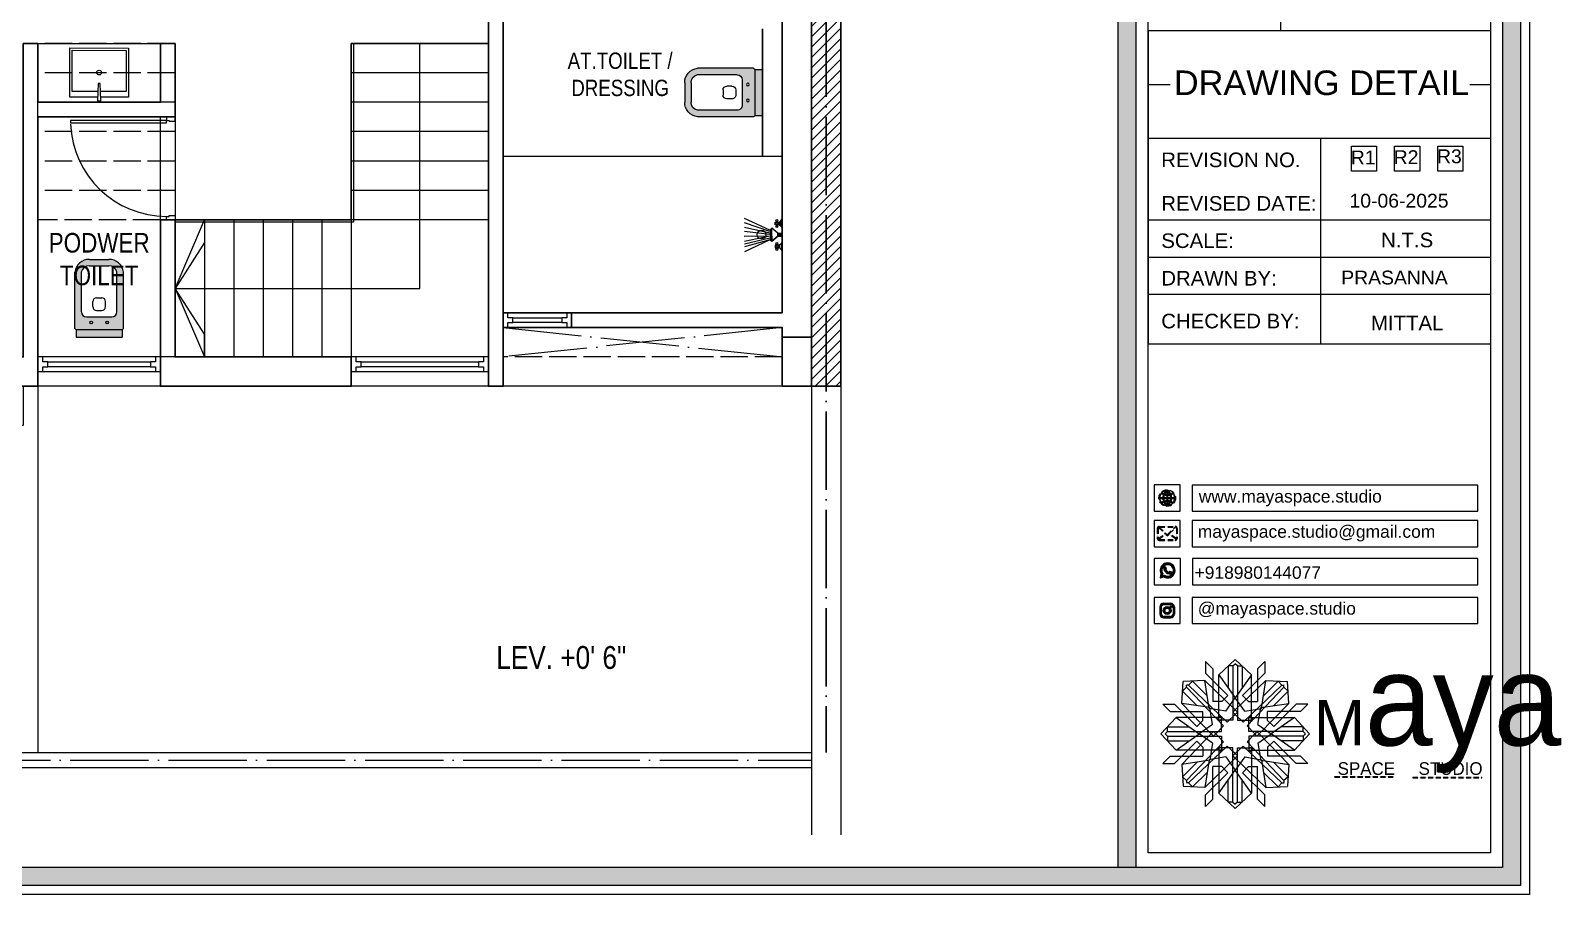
# Model space of a CAD drawing. Header units: millimetres. Extents: x 56222 to 154462, y -172610 to -121287.
# Drawn here: x 152194.4 to 152663.4, y -170543.8 to -170279.1 of the extents above; entities that cross this region are included whole.
import ezdxf
from ezdxf.enums import TextEntityAlignment as Align

# ---------------------------------------------------------------- set-up
doc = ezdxf.new("R2010")
doc.units = ezdxf.units.MM
doc.header["$MEASUREMENT"] = 0
for name, pattern in [('ACAD_ISO02W100', [15, 12, -3]), ('ACAD_ISO04W100', [30, 24, -3, 0, -3]), ('DASHEDX2', [1.5, 1, -0.5])]:
    doc.linetypes.add(name, pattern=pattern)
for name, color, linetype in [('AR DOOR', 40, 'Continuous'), ('AR ELE-5', 134, 'Continuous'), ('GROUND FLOOR  ( Text )', 251, 'Continuous')]:
    doc.layers.add(name, color=color, linetype=linetype)
for name, color, linetype, lineweight in [('COLUMN', 1, 'Continuous', 30), ('Dimension', 10, 'DASHEDX2', 20), ('FURNITURE', 34, 'Continuous', 9), ('GROUND FLOOR', 7, 'Continuous', 9), ('GROUND FLOOR  ( HATCH )', 251, 'Continuous', 9), ('GROUND FLOOR  ( PLINE )', 251, 'Continuous', 30), ('GROUND FLOOR ( DW_RAIL )', 7, 'Continuous', 9), ('GROUND FLOOR ( STAIR )', 251, 'Continuous', 9), ('NAME PLATE', 7, 'Continuous', 25), ('UTILITY', 48, 'Continuous', 9), ('X_PLOT', 1, 'Continuous', 9)]:
    doc.layers.add(name, color=color, linetype=linetype, lineweight=lineweight)
doc.layers.add('XX~SLAB ( PLINE )', color=251, linetype='Continuous', plot=False)
doc.styles.add('Arial', font='arial.ttf')
doc.styles.add("Cn_BT_0'-0", font='swissc.ttf')
doc.styles.get("Standard").update_dxf_attribs({"font": 'arial.ttf', "height": 6})

# ---------------------------------------------------------------- blocks, each defined once
blk = doc.blocks.new('FSFSF')
at = {"color": 42, "lineweight": 5, "true_color": 0xe0ac11}
for p, q in [((28600.03, 143.51), (28600.03, 140.16)), ((28602.15, 141.41), (28600.03, 143.51)), ((28602.15, 141.41), (28602.15, 131.95)), ((28603.86, 139.69), (28608.58, 144.08)), ((28607.9, 142.22), (28606.58, 142.22)), ((28606.58, 142.22), (28606.58, 135.84)), ((28607.9, 142.22), (28608.58, 142.85)), ((28607.9, 142.22), (28607.9, 126.58)), ((28613.31, 139.69), (28608.58, 144.08)), ((28609.27, 142.22), (28608.59, 142.85)), ((28609.27, 142.22), (28609.27, 126.58)), ((28609.27, 142.22), (28610.59, 142.22)), ((28610.59, 142.22), (28610.59, 135.84)), ((28615.02, 141.41), (28617.14, 143.51)), ((28615.02, 141.41), (28615.02, 131.95)), ((28617.14, 143.51), (28617.14, 140.16)), ((28593.19, 131.45), (28593.54, 137.71)), ((28599.8, 138.06), (28593.54, 137.71)), ((28596.24, 137.86), (28595.12, 136.69)), ((28596.24, 137.86), (28600.47, 133.65)), ((28601.03, 130), (28599.8, 138.06)), ((28599.8, 138.05), (28608.58, 129.56)), ((28606.47, 133.76), (28600.03, 140.16)), ((28603.86, 126.58), (28603.86, 139.69)), ((28603.86, 139.69), (28608.58, 133.02)), ((28613.31, 139.69), (28608.59, 133.02)), ((28617.37, 138.05), (28608.59, 129.56)), ((28610.7, 133.76), (28617.14, 140.16)), ((28613.31, 126.58), (28613.31, 139.69)), ((28616.14, 130), (28617.37, 138.06)), ((28620.93, 137.86), (28616.7, 133.65)), ((28617.37, 138.06), (28623.63, 137.71)), ((28620.93, 137.86), (28622.05, 136.69)), ((28624, 131.45), (28623.65, 137.71)), ((28593.39, 135), (28594.56, 136.12)), ((28593.39, 135), (28597.6, 130.78)), ((28595.12, 136.69), (28594.53, 136.69)), ((28594.56, 136.12), (28594.56, 136.71)), ((28605.17, 124.98), (28594.56, 136.12)), ((28606.27, 126.08), (28595.12, 136.69)), ((28606.47, 133.76), (28604.75, 131.95)), ((28605.86, 129.18), (28608.58, 133.02)), ((28611.31, 129.18), (28608.59, 133.02)), ((28610.7, 133.76), (28612.42, 131.95)), ((28610.9, 126.08), (28622.05, 136.69)), ((28612.02, 124.98), (28622.62, 136.12)), ((28623.8, 135), (28619.59, 130.78)), ((28622.05, 136.69), (28622.64, 136.69)), ((28622.62, 136.12), (28622.62, 136.71)), ((28623.8, 135), (28622.62, 136.12)), ((28587.73, 131.22), (28591.08, 131.22)), ((28589.84, 129.1), (28587.73, 131.22)), ((28589.84, 129.1), (28599.29, 129.1)), ((28597.49, 124.78), (28591.08, 131.22)), ((28593.19, 131.45), (28601.69, 122.67)), ((28601.25, 130.22), (28593.19, 131.45)), ((28599.29, 126.5), (28599.29, 129.1)), ((28605.86, 129.18), (28601.03, 130)), ((28602.07, 125.39), (28601.25, 130.22)), ((28604.75, 131.95), (28602.15, 131.95)), ((28606.27, 126.08), (28608.58, 128.27)), ((28607.9, 128.92), (28608.58, 129.56)), ((28607.9, 128.92), (28608.58, 128.27)), ((28609.27, 128.92), (28608.59, 129.56)), ((28609.27, 128.92), (28608.59, 128.27)), ((28610.9, 126.08), (28608.59, 128.27)), ((28611.31, 129.18), (28616.14, 130)), ((28612.42, 131.95), (28615.02, 131.95)), ((28615.12, 125.39), (28615.94, 130.22)), ((28623.99, 131.45), (28615.5, 122.67)), ((28615.94, 130.22), (28624, 131.45)), ((28627.34, 129.1), (28617.89, 129.1)), ((28617.89, 126.5), (28617.89, 129.1)), ((28619.7, 124.78), (28626.1, 131.22)), ((28629.45, 131.22), (28626.1, 131.22)), ((28627.34, 129.1), (28629.45, 131.22)), ((28591.56, 127.39), (28587.17, 122.66)), ((28589.03, 123.35), (28589.03, 124.67)), ((28589.03, 124.67), (28595.4, 124.67)), ((28604.66, 127.39), (28591.56, 127.39)), ((28591.56, 127.39), (28598.23, 122.67)), ((28597.49, 124.78), (28599.29, 126.5)), ((28602.07, 125.39), (28598.23, 122.67)), ((28605.17, 124.98), (28602.97, 122.67)), ((28603.68, 126.54), (28603.68, 127.39)), ((28604.66, 126.54), (28603.68, 126.54)), ((28604.71, 127.57), (28603.86, 127.57)), ((28607.9, 126.58), (28603.86, 126.58)), ((28604.66, 123.35), (28604.66, 127.39)), ((28604.7, 126.58), (28604.71, 127.57)), ((28609.27, 126.58), (28613.31, 126.58)), ((28612.02, 124.98), (28614.21, 122.67)), ((28612.46, 126.58), (28612.46, 127.57)), ((28612.46, 127.57), (28613.31, 127.57)), ((28612.52, 123.35), (28612.52, 127.39)), ((28612.52, 127.39), (28625.63, 127.39)), ((28612.52, 126.54), (28613.51, 126.54)), ((28613.51, 126.54), (28613.51, 127.39)), ((28615.12, 125.39), (28618.96, 122.67)), ((28619.7, 124.78), (28617.89, 126.5)), ((28625.63, 127.39), (28618.96, 122.67)), ((28628.16, 124.67), (28621.78, 124.67)), ((28625.63, 127.39), (28630.02, 122.66)), ((28628.16, 123.35), (28628.16, 124.67)), ((28591.56, 117.94), (28587.17, 122.66)), ((28589.03, 123.35), (28588.4, 122.67)), ((28589.03, 121.98), (28588.4, 122.65)), ((28589.03, 123.35), (28604.66, 123.35)), ((28589.03, 121.98), (28604.66, 121.98)), ((28589.03, 121.98), (28589.03, 120.66)), ((28589.03, 120.66), (28595.4, 120.66)), ((28597.49, 120.54), (28591.08, 114.11)), ((28591.56, 117.94), (28598.23, 122.65)), ((28593.19, 113.88), (28601.69, 122.65)), ((28605.17, 120.35), (28594.56, 109.2)), ((28606.27, 119.15), (28595.12, 108.54)), ((28597.49, 120.54), (28599.29, 118.83)), ((28602.07, 119.94), (28598.23, 122.65)), ((28602.07, 119.94), (28601.25, 115.1)), ((28602.33, 123.35), (28601.69, 122.67)), ((28602.33, 121.98), (28601.69, 122.65)), ((28602.33, 123.35), (28602.97, 122.67)), ((28602.33, 121.98), (28602.97, 122.65)), ((28605.17, 120.35), (28602.97, 122.65)), ((28604.66, 121.98), (28604.66, 117.94)), ((28606.27, 119.15), (28608.58, 116.96)), ((28610.9, 119.15), (28608.59, 116.96)), ((28610.9, 119.15), (28622.05, 108.54)), ((28612.02, 120.35), (28614.21, 122.65)), ((28612.02, 120.35), (28622.62, 109.2)), ((28628.16, 123.35), (28612.52, 123.35)), ((28612.52, 121.98), (28612.52, 117.94)), ((28628.16, 121.98), (28612.52, 121.98)), ((28614.85, 123.35), (28614.21, 122.67)), ((28614.85, 121.98), (28614.21, 122.65)), ((28614.85, 123.35), (28615.5, 122.67)), ((28614.85, 121.98), (28615.5, 122.65)), ((28615.12, 119.94), (28618.96, 122.65)), ((28615.12, 119.94), (28615.94, 115.1)), ((28623.99, 113.88), (28615.5, 122.65)), ((28619.7, 120.54), (28617.89, 118.83)), ((28625.63, 117.94), (28618.96, 122.65)), ((28619.7, 120.54), (28626.1, 114.11)), ((28628.16, 120.66), (28621.78, 120.66)), ((28625.63, 117.94), (28630.02, 122.66)), ((28628.16, 123.35), (28628.78, 122.67)), ((28628.16, 121.98), (28628.78, 122.65)), ((28628.16, 121.98), (28628.16, 120.66)), ((28589.84, 116.23), (28587.73, 114.11)), ((28589.84, 116.23), (28599.29, 116.23)), ((28604.66, 117.94), (28591.56, 117.94)), ((28601.25, 115.1), (28593.19, 113.87)), ((28599.29, 118.83), (28599.29, 116.23)), ((28599.8, 107.17), (28608.58, 115.67)), ((28601.03, 115.23), (28599.8, 107.17)), ((28605.86, 116.05), (28601.03, 115.23)), ((28604.66, 118.78), (28603.68, 118.78)), ((28603.68, 118.78), (28603.68, 117.94)), ((28607.9, 118.65), (28603.86, 118.65)), ((28603.86, 118.65), (28603.86, 105.54)), ((28604.71, 117.66), (28603.86, 117.66)), ((28604.7, 118.65), (28604.71, 117.66)), ((28605.86, 116.05), (28608.58, 112.21)), ((28607.9, 103.01), (28607.9, 118.65)), ((28607.9, 116.31), (28608.58, 116.96)), ((28607.9, 116.31), (28608.58, 115.67)), ((28609.27, 116.31), (28608.59, 116.96)), ((28609.27, 116.31), (28608.59, 115.67)), ((28611.31, 116.05), (28608.59, 112.21)), ((28617.37, 107.17), (28608.59, 115.67)), ((28609.27, 118.65), (28613.31, 118.65)), ((28609.27, 103.01), (28609.27, 118.65)), ((28611.31, 116.05), (28616.14, 115.23)), ((28612.46, 118.65), (28612.46, 117.66)), ((28612.46, 117.66), (28613.31, 117.66)), ((28612.52, 118.78), (28613.51, 118.78)), ((28612.52, 117.94), (28625.63, 117.94)), ((28613.31, 118.65), (28613.31, 105.54)), ((28613.51, 118.78), (28613.51, 117.94)), ((28615.94, 115.1), (28624, 113.87)), ((28616.14, 115.23), (28617.37, 107.17)), ((28617.89, 118.83), (28617.89, 116.23)), ((28627.34, 116.23), (28617.89, 116.23)), ((28627.34, 116.23), (28629.45, 114.11)), ((28587.73, 114.11), (28591.08, 114.11)), ((28593.19, 113.87), (28593.54, 107.62)), ((28593.39, 110.32), (28597.6, 114.55)), ((28593.39, 110.32), (28594.56, 109.2)), ((28596.24, 107.37), (28600.47, 111.58)), ((28606.47, 111.47), (28600.03, 105.07)), ((28602.15, 103.82), (28602.15, 113.27)), ((28604.75, 113.27), (28602.15, 113.27)), ((28603.86, 105.54), (28608.58, 112.21)), ((28606.47, 111.47), (28604.75, 113.27)), ((28613.31, 105.54), (28608.59, 112.21)), ((28610.7, 111.47), (28612.42, 113.27)), ((28610.7, 111.47), (28617.14, 105.07)), ((28612.42, 113.27), (28615.02, 113.27)), ((28615.02, 103.82), (28615.02, 113.27)), ((28620.93, 107.37), (28616.7, 111.58)), ((28623.8, 110.32), (28619.59, 114.55)), ((28623.8, 110.32), (28622.62, 109.2)), ((28624, 113.87), (28623.65, 107.62)), ((28629.45, 114.11), (28626.1, 114.11)), ((28599.8, 107.17), (28593.54, 107.52)), ((28595.12, 108.54), (28594.53, 108.54)), ((28594.56, 109.2), (28594.56, 108.61)), ((28596.24, 107.37), (28595.12, 108.54)), ((28606.58, 103.01), (28606.58, 109.38)), ((28610.59, 103.01), (28610.59, 109.38)), ((28617.37, 107.17), (28623.63, 107.52)), ((28620.93, 107.37), (28622.05, 108.54)), ((28622.05, 108.54), (28622.64, 108.54)), ((28622.62, 109.2), (28622.62, 108.61)), ((28600.03, 101.71), (28600.03, 105.07)), ((28602.15, 103.82), (28600.03, 101.71)), ((28603.86, 105.54), (28608.58, 101.15)), ((28607.9, 103.01), (28606.58, 103.01)), ((28607.9, 103.01), (28608.58, 102.38)), ((28613.31, 105.54), (28608.58, 101.15)), ((28609.27, 103.01), (28608.59, 102.38)), ((28609.27, 103.01), (28610.59, 103.01)), ((28615.02, 103.82), (28617.14, 101.71)), ((28617.14, 101.71), (28617.14, 105.07))]:
    blk.add_line(p, q, dxfattribs=at)
blk = doc.blocks.new('hgwg')
at = {"layer": 'Dimension', "true_color": 0xd39e00}
h = blk.add_hatch(color=42, dxfattribs=at)
h.dxf.hatch_style = 1
h.paths.add_polyline_path([(27505.71, 45.05), (27494.27, 45.05), (27494.27, 44.9), (27505.71, 44.9)])
h = blk.add_hatch(color=42, dxfattribs=at)
h.dxf.hatch_style = 1
h.paths.add_polyline_path([(27523.3, 44.9), (27509.68, 44.9), (27509.68, 44.75), (27523.3, 44.75)])
at = {"layer": 'Dimension', "color": 42, "true_color": 0xd39e00}
for p, q in [((27494.27, 45.05), (27505.71, 45.05)), ((27494.27, 44.9), (27494.27, 45.05)), ((27494.27, 44.9), (27505.71, 44.9)), ((27505.71, 45.05), (27505.71, 44.9)), ((27509.68, 44.9), (27523.3, 44.9)), ((27509.68, 44.9), (27509.68, 44.75)), ((27509.68, 44.75), (27523.3, 44.75)), ((27523.3, 44.75), (27523.3, 44.9))]:
    blk.add_line(p, q, dxfattribs=at)
at = {"layer": 'Dimension', "color": 42, "true_color": 0xd39e00, "attachment_point": 1}
for s, width, insert, char_height in [('{\\fCinzel|b0|i0|c0|p2;\\H1.5x;M\\fAmsterdam One|b0|i0|c0|p2;\\H2x;aya}', 85.3277, (27490.17, 69.17), 6), ('{\\fCinzel|b0|i0|c0|p0;SPACE     STUDIO}', 66.129, (27494.83, 47.86), 2.5)]:
    blk.add_mtext_dynamic_manual_height_columns(s, width=width, gutter_width=30, heights=[0], dxfattribs=dict(at, insert=insert, char_height=char_height))
blk = doc.blocks.new('QEGW4TG')
at = {"layer": 'Dimension', "true_color": 0x000000}
h = blk.add_hatch(color=18, dxfattribs=at)
h.dxf.hatch_style = 1
h.paths.add_polyline_path([(2.69, 1.93, 0.170513), (2.95, 1.97, 0.190337), (3.11, 2.18, 0.316231), (3.07, 2.28), (2.79, 2.37, 0.273721), (2.69, 2.34, 0.040749), (2.63, 2.27, -0.441282), (2.53, 2.25, -0.11828), (2.06, 2.64, -0.441282), (2.07, 2.74, 0.040749), (2.13, 2.81, 0.290083), (2.14, 2.92), (2.01, 3.18, 0.316231), (1.91, 3.2, 0.190337), (1.73, 3, 0.170513), (1.72, 2.74, 0.252784)], flags=0)
h.paths.add_polyline_path([(1.19, 1.98), (1.03, 1.3, 0.550912), (1.11, 1.23), (1.75, 1.39, 6.344125)])
h.paths.add_polyline_path([(1.81, 1.7), (1.4, 1.6), (1.5, 2.03, -9.071339)], flags=16)
h.paths.add_polyline_path([(3.11, 2.16, -0.17811), (2.95, 1.97, -0.170513), (2.69, 1.93, -0.252784), (1.72, 2.74, -0.170513), (1.73, 3, -0.17811), (1.89, 3.19, -0.370089), (2.01, 3.18), (2.14, 2.92, -0.307185), (2.13, 2.8, -0.041087), (2.06, 2.73, 0.321676), (2.05, 2.65, 0.126524), (2.55, 2.24, 0.312216), (2.62, 2.26, -0.041087), (2.68, 2.34, -0.290673), (2.79, 2.37), (3.07, 2.28, -0.370089)], flags=0)
h = blk.add_hatch(color=18, dxfattribs=at)
h.dxf.hatch_style = 1
h.paths.add_polyline_path([(2.79, 2.37, 0.273721), (2.69, 2.34, 0.040749), (2.63, 2.27, -0.441282), (2.53, 2.25, -0.11828), (2.06, 2.64, -0.441282), (2.07, 2.74, 0.040749), (2.13, 2.81, 0.290083), (2.14, 2.92), (2.01, 3.18, 0.316231), (1.91, 3.2, 0.190337), (1.73, 3, 0.170513), (1.72, 2.74, 0.252784), (2.69, 1.93, 0.170513), (2.95, 1.97, 0.190337), (3.11, 2.18, 0.316231), (3.07, 2.28)])
for p, q in [((2.01, 3.18), (2.14, 2.92)), ((1.19, 1.98), (1.03, 1.3)), ((1.1, 1.23), (1.75, 1.39)), ((1.5, 2.03), (1.4, 1.6)), ((1.4, 1.6), (1.81, 1.7)), ((3.07, 2.28), (2.8, 2.36))]:
    blk.add_line(p, q)
blk.add_lwpolyline([(0, 0), (4.68, 0), (4.68, 4.68), (0, 4.68)], close=True)
for centre, radius, start, end in [((2.39, 2.56), 1.34, 241.4727, 205.6422), ((2.39, 2.56), 1.04, 235.9962, 210.8333), ((2.09, 2.87), 0.39, 159.7007, 198.4072), ((2.07, 2.87), 0.364, 118.9685, 159.3648), ((1.94, 3.12), 0.0896, 41.8985, 123.1344), ((1.67, 3.16), 0.586, 312.4617, 321.8728), ((2.05, 2.87), 0.104, 320.3924, 28.6971), ((1.09, 1.29), 0.0598, 164.8483, 282.1458), ((2.96, 3.23), 1.33, 201.4218, 258.1669), ((2.11, 2.68), 0.066, 135.9932, 224.8892), ((3.12, 3.42), 1.31, 216.5455, 243.5279), ((2.57, 2.3), 0.066, 234.2482, 323.1441), ((3.11, 1.94), 0.586, 137.2645, 146.6756), ((2.76, 2.27), 0.104, 70.4402, 138.745), ((2.75, 2.31), 0.39, 260.7301, 299.4366), ((2.76, 2.29), 0.364, 299.7725, 340.1688), ((3.03, 2.2), 0.0896, 336.0029, 57.2388)]:
    blk.add_arc(centre, radius, start, end)
blk = doc.blocks.new('ASGERG')
at = {"layer": 'Dimension', "true_color": 0x000000}
h = blk.add_hatch(color=18, dxfattribs=at)
h.dxf.hatch_style = 1
h.paths.add_polyline_path([(0.99, 1.7, 0.353872), (1.69, 1.03), (2.96, 1.03, 0.353872), (3.66, 1.7), (3.66, 2.99, 0.353872), (2.96, 3.67), (1.69, 3.67, 0.353872), (0.99, 2.99)])
h.paths.add_polyline_path([(1.27, 2.97, -0.353872), (1.72, 3.4), (2.94, 3.4, -0.353872), (3.38, 2.97), (3.38, 1.72, -0.353872), (2.94, 1.3), (1.72, 1.3, -0.353872), (1.27, 1.72)], flags=16)
h.paths.add_polyline_path([(3.02, 2.35, -1), (1.64, 2.35, -1)], flags=0)
h.paths.add_polyline_path([(2.74, 2.35, -1), (1.92, 2.35, -1)], flags=0)
h.paths.add_polyline_path([(2.86, 3.02, -1), (3.19, 3.02, -1)], flags=0)
h.paths.add_polyline_path([(1.64, 2.35, 1), (3.02, 2.35, 1)], flags=0)
h = blk.add_hatch(color=18, dxfattribs=at)
h.dxf.hatch_style = 1
h.paths.add_polyline_path([(1.64, 2.35, 1), (3.02, 2.35, 1)])
h.paths.add_polyline_path([(2.74, 2.35, -1), (1.92, 2.35, -1)], flags=16)
h = blk.add_hatch(color=18, dxfattribs=at)
h.dxf.hatch_style = 1
h.paths.add_polyline_path([(3.19, 3.02, 1), (2.86, 3.02, 1)])
for p, q in [((0.99, 2.99), (0.99, 1.7)), ((1.27, 2.97), (1.27, 1.72)), ((1.69, 3.67), (2.96, 3.67)), ((2.94, 3.4), (1.72, 3.4)), ((3.38, 2.97), (3.38, 1.72)), ((3.66, 2.99), (3.66, 1.7)), ((1.69, 1.03), (2.96, 1.03)), ((2.94, 1.3), (1.72, 1.3))]:
    blk.add_line(p, q)
blk.add_lwpolyline([(0, 0), (4.68, 0), (4.68, 4.68), (0, 4.68)], close=True)
for centre, radius in [((2.33, 2.35), 0.694), ((2.33, 2.35), 0.414), ((3.02, 3.02), 0.168)]:
    blk.add_circle(centre, radius)
for centre, radius, start, end in [((1.76, 2.89), 0.778, 94.8631, 172.8127), ((1.76, 2.91), 0.491, 94.8631, 172.8127), ((2.9, 2.91), 0.491, 7.1873, 85.1369), ((2.89, 2.89), 0.778, 7.1873, 85.1369), ((1.76, 1.8), 0.778, 187.1873, 265.1369), ((1.76, 1.78), 0.491, 187.1873, 265.1369), ((2.9, 1.78), 0.491, 274.8631, 352.8127), ((2.89, 1.8), 0.778, 274.8631, 352.8127)]:
    blk.add_arc(centre, radius, start, end)
blk = doc.blocks.new('ETYETE')
at = {"layer": 'Dimension', "true_color": 0x000000}
h = blk.add_hatch(color=18, dxfattribs=at)
h.dxf.hatch_style = 1
h.paths.add_polyline_path([(3.76, 1.14, 0.414214), (4.12, 1.5), (4.12, 3.29, 0.414214), (3.76, 3.65), (0.92, 3.65, 0.414214), (0.56, 3.29), (0.56, 1.5, 0.414214), (0.92, 1.14)])
h.paths.add_polyline_path([(2.61, 2.22), (3.92, 1.34, -0.198912), (3.76, 1.28), (0.92, 1.28, -0.198912), (0.76, 1.34), (2.08, 2.22), (2.34, 1.98)], flags=16)
h.paths.add_polyline_path([(2.34, 2.16), (0.89, 3.51, -0.028783), (0.92, 3.52), (3.76, 3.52, -0.028783), (3.79, 3.51)], flags=16)
h.paths.add_polyline_path([(2.71, 2.32), (3.92, 3.45, -0.202482), (3.99, 3.29), (3.99, 1.5, -0.043076), (3.98, 1.46)], flags=16)
h.paths.add_polyline_path([(1.98, 2.32), (0.7, 1.46, -0.043076), (0.7, 1.5), (0.7, 3.29, -0.202482), (0.76, 3.45)], flags=16)
blk.add_lwpolyline([(0, 0), (4.68, 0), (4.68, 4.68), (0, 4.68)], close=True)
at = {"layer": 'Dimension', "color": 18, "true_color": 0x000000}
for p, q in [((0.56, 3.29), (0.56, 1.5)), ((0.7, 3.29), (0.7, 1.5)), ((0.76, 3.45), (1.98, 2.32)), ((0.89, 3.51), (2.34, 2.16)), ((0.92, 3.65), (3.76, 3.65)), ((0.92, 3.52), (3.76, 3.52)), ((2.34, 2.16), (3.79, 3.51)), ((2.71, 2.32), (3.92, 3.45)), ((3.99, 3.29), (3.99, 1.5)), ((4.12, 3.29), (4.12, 1.5)), ((0.7, 1.46), (1.98, 2.32)), ((0.76, 1.34), (2.08, 2.22)), ((0.92, 1.28), (3.76, 1.28)), ((0.92, 1.14), (3.76, 1.14)), ((2.08, 2.22), (2.34, 1.98)), ((2.34, 1.98), (2.61, 2.22)), ((3.92, 1.34), (2.61, 2.22)), ((3.98, 1.46), (2.71, 2.32))]:
    blk.add_line(p, q, dxfattribs=at)
for centre, radius, start, end in [((0.92, 3.29), 0.358, 90, 180), ((0.92, 3.29), 0.224, 134.2136, 180), ((0.92, 3.29), 0.224, 90, 96.5948), ((3.76, 3.29), 0.358, 0, 90), ((3.76, 3.29), 0.224, 83.4052, 90), ((3.76, 3.29), 0.224, 0, 45.7864), ((0.92, 1.5), 0.358, 180, 270), ((0.92, 1.5), 0.224, 180, 189.8662), ((0.92, 1.5), 0.224, 225, 270), ((3.76, 1.5), 0.358, 270, 0), ((3.76, 1.5), 0.224, 270, 315), ((3.76, 1.5), 0.224, 350.1338, 0)]:
    blk.add_arc(centre, radius, start, end, dxfattribs=at)
blk = doc.blocks.new('DTGWEGEARG')
at = {"layer": 'Dimension', "true_color": 0x000000}
h = blk.add_hatch(color=18, dxfattribs=at)
h.dxf.hatch_style = 1
h.paths.add_polyline_path([(3.83, 2.34, 1), (0.85, 2.34, 1)])
h.paths.add_polyline_path([(2.51, 1.01, 0.105795), (2.96, 1.58, -0.055205), (3.3, 1.41, -0.169822)], flags=16)
h.paths.add_polyline_path([(2.41, 1.12), (2.41, 1.69, -0.058279), (2.81, 1.63, -0.103353)], flags=16)
h.paths.add_polyline_path([(2.26, 1.13, -0.101741), (1.87, 1.63, -0.057171), (2.26, 1.69)], flags=16)
h.paths.add_polyline_path([(2.17, 1.01, -0.169822), (1.38, 1.41, -0.055205), (1.72, 1.58, 0.105795)], flags=16)
h.paths.add_polyline_path([(3.02, 1.72, 0.081336), (3.13, 2.27), (3.68, 2.27, -0.152069), (3.4, 1.52, 0.05687)], flags=16)
h.paths.add_polyline_path([(2.87, 1.77, 0.061945), (2.41, 1.84), (2.41, 2.27), (2.98, 2.27, -0.081344)], flags=16)
h.paths.add_polyline_path([(2.26, 1.84, 0.060923), (1.8, 1.77, -0.081344), (1.7, 2.27), (2.26, 2.27)], flags=16)
h.paths.add_polyline_path([(1.66, 1.72, 0.05687), (1.28, 1.52, -0.152069), (1, 2.27), (1.55, 2.27, 0.081336)], flags=16)
h.paths.add_polyline_path([(2.41, 2.42), (2.41, 2.83, 0.061945), (2.87, 2.91, -0.080009), (2.98, 2.42)], flags=16)
h.paths.add_polyline_path([(3.13, 2.42, 0.080116), (3.02, 2.96, 0.05687), (3.4, 3.16, 0.028258), (3.3, 3.27, -0.055205), (2.96, 3.1, 0.105795), (2.51, 3.67, -0.36029), (3.68, 2.42)], flags=16)
h.paths.add_polyline_path([(2.26, 2.42), (1.7, 2.42, -0.080009), (1.8, 2.91, 0.060923), (2.26, 2.84)], flags=16)
h.paths.add_polyline_path([(1.55, 2.42), (1, 2.42, -0.150466), (1.28, 3.16, 0.05687), (1.66, 2.96, 0.080116)], flags=16)
h.paths.add_polyline_path([(2.41, 2.98), (2.41, 3.56, -0.103353), (2.81, 3.05, -0.058279)], flags=16)
h.paths.add_polyline_path([(2.26, 2.99, -0.057171), (1.87, 3.05, -0.101741), (2.26, 3.55)], flags=16)
h.paths.add_polyline_path([(1.72, 3.1, -0.055205), (1.38, 3.27, -0.169822), (2.17, 3.67, 0.105795)], flags=16)
blk.add_lwpolyline([(0, 0), (4.68, 0), (4.68, 4.68), (0, 4.68)], close=True)
at = {"layer": 'Dimension', "color": 18, "true_color": 0x000000}
for p, q in [((2.26, 3.55), (2.26, 2.99)), ((2.26, 2.84), (2.26, 2.42)), ((2.41, 3.56), (2.41, 2.98)), ((2.41, 2.83), (2.41, 2.42)), ((1, 2.42), (1.55, 2.42)), ((1, 2.27), (1.55, 2.27)), ((1.7, 2.42), (2.26, 2.42)), ((1.7, 2.27), (2.26, 2.27)), ((2.26, 2.27), (2.26, 1.84)), ((2.26, 1.69), (2.26, 1.13)), ((2.41, 2.42), (2.98, 2.42)), ((2.41, 2.27), (2.98, 2.27)), ((2.41, 2.27), (2.41, 1.84)), ((2.41, 1.69), (2.41, 1.12)), ((3.13, 2.42), (3.68, 2.42)), ((3.13, 2.27), (3.68, 2.27))]:
    blk.add_line(p, q, dxfattribs=at)
blk.add_circle((2.34, 2.34), 1.49, dxfattribs=at)
for centre, radius, start, end in [((2.34, 2.34), 1.34, 142.3819, 176.6093), ((2.34, 4.74), 1.9, 236.1399, 249.1595), ((2.34, 2.34), 1.34, 97.3549, 135.9073), ((2.34, 4.74), 1.75, 236.7417, 249.3811), ((3.28, 2.34), 1.73, 159.0567, 177.3789), ((3.28, 2.34), 1.58, 158.8325, 177.1302), ((3.28, 2.34), 1.73, 129.9301, 154.0867), ((2.34, 4.74), 1.9, 253.6799, 267.6253), ((3.28, 2.34), 1.58, 130.1073, 153.3446), ((2.34, 4.74), 1.75, 254.3336, 267.422), ((1.4, 2.34), 1.58, 26.6554, 50.2584), ((2.34, 4.74), 1.75, 272.3248, 285.6664), ((2.34, 4.74), 1.9, 272.1415, 286.3201), ((2.34, 2.34), 1.34, 3.3907, 82.6451), ((1.4, 2.34), 1.73, 25.9133, 50.0699), ((1.4, 2.34), 1.58, 2.8698, 21.1675), ((2.34, 4.74), 1.75, 290.6189, 303.2583), ((2.34, 4.74), 1.9, 290.8405, 303.8601), ((1.4, 2.34), 1.73, 2.6211, 20.9433), ((2.34, 2.34), 1.34, 183.0315, 217.6181), ((2.34, -0.06), 1.9, 110.8405, 123.8601), ((2.34, -0.06), 1.75, 110.6189, 123.2583), ((2.34, 2.34), 1.34, 224.0927, 262.6451), ((3.28, 2.34), 1.73, 182.3435, 200.9433), ((3.28, 2.34), 1.58, 182.5658, 201.1675), ((3.28, 2.34), 1.73, 205.9133, 230.0699), ((2.34, -0.06), 1.9, 92.3747, 106.3201), ((2.34, -0.06), 1.75, 92.578, 105.6664), ((3.28, 2.34), 1.58, 206.6554, 229.8927), ((2.34, -0.06), 1.9, 73.6799, 87.8585), ((2.34, -0.06), 1.75, 74.3336, 87.6752), ((1.4, 2.34), 1.58, 309.7416, 333.3446), ((1.4, 2.34), 1.73, 309.9301, 334.0867), ((2.34, 2.34), 1.34, 277.3549, 315.9073), ((1.4, 2.34), 1.58, 338.8325, 357.4342), ((2.34, -0.06), 1.75, 56.7417, 69.3811), ((1.4, 2.34), 1.73, 339.0567, 357.6565), ((2.34, -0.06), 1.9, 56.1399, 69.1595), ((2.34, 2.34), 1.34, 322.3819, 356.9685)]:
    blk.add_arc(centre, radius, start, end, dxfattribs=at)
blk = doc.blocks.new('LAYOUT FILE')
at = {"layer": 'NAME PLATE', "true_color": 0xd39e00}
h = blk.add_hatch(color=42, dxfattribs=at)
h.paths.add_polyline_path([(3346889.83, -513806.18), (3346889.83, -514260.7), (3347535.56, -514260.7), (3347535.56, -513806.18)])
h.paths.add_polyline_path([(3346894.36, -513810.71), (3347531.03, -513810.71), (3347531.03, -514256.17), (3346894.36, -514256.17)], flags=16)
blk.add_hatch(color=42, dxfattribs=at).paths.add_polyline_path([(3347433.6, -514256.17), (3347438.13, -514256.17), (3347438.13, -513806.18), (3347433.6, -513806.18)])
at = {"layer": 'NAME PLATE', "color": 42, "true_color": 0xd39e00}
for p, q in [((3347474.77, -513994.31), (3347474.77, -514044.12)), ((3347527.96, -514044.12), (3347441.2, -514044.12)), ((3347441.2, -514044.12), (3347441.2, -514123.43)), ((3347527.96, -514044.12), (3347527.96, -514123.43)), ((3347441.2, -514057.72), (3347446.81, -514057.72)), ((3347522.72, -514057.72), (3347527.96, -514057.72)), ((3347441.2, -514071.32), (3347527.96, -514071.32)), ((3347484.98, -514123.43), (3347484.98, -514071.32)), ((3347527.96, -514092.16), (3347441.2, -514092.16)), ((3347527.96, -514101.55), (3347441.2, -514101.55)), ((3347527.96, -514110.94), (3347441.2, -514110.94)), ((3347441.2, -514123.43), (3347527.96, -514123.43))]:
    blk.add_line(p, q, dxfattribs=at)
for points in [[(3346887.56, -513803.91), (3347537.83, -513803.91), (3347537.83, -514262.96), (3346887.56, -514262.96)], [(3346889.83, -513806.18), (3347535.56, -513806.18), (3347535.56, -514260.7), (3346889.83, -514260.7)], [(3347433.6, -514256.17), (3347433.6, -513806.18), (3347438.13, -513806.18), (3347438.13, -514256.17)], [(3346894.36, -513810.71), (3347531.03, -513810.71), (3347531.03, -514256.17), (3346894.36, -514256.17)], [(3347441.2, -514252.44), (3347441.2, -513814.44), (3347527.96, -513814.44), (3347527.96, -514252.44)], [(3347492.73, -514073.33), (3347499.12, -514073.33), (3347499.12, -514079.72), (3347492.73, -514079.72)], [(3347503.67, -514073.33), (3347510.06, -514073.33), (3347510.06, -514079.72), (3347503.67, -514079.72)], [(3347514.62, -514073.33), (3347521.01, -514073.33), (3347521.01, -514079.72), (3347514.62, -514079.72)]]:
    blk.add_lwpolyline(points, close=True, dxfattribs=at)
at = {"layer": 'NAME PLATE', "color": 18, "true_color": 0x000000}
for points in [[(3347452.43, -514165.84), (3347524.78, -514165.84), (3347524.78, -514159.23), (3347452.43, -514159.23)], [(3347452.43, -514174.87), (3347524.78, -514174.87), (3347524.78, -514168.26), (3347452.43, -514168.26)], [(3347452.46, -514184.5), (3347524.78, -514184.5), (3347524.78, -514177.88), (3347452.46, -514177.88)], [(3347452.43, -514194.36), (3347524.78, -514194.36), (3347524.78, -514187.74), (3347452.43, -514187.74)]]:
    blk.add_lwpolyline(points, close=True, dxfattribs=at)
at = {"layer": 'NAME PLATE', "color": 42, "true_color": 0xd39e00}
for name, p, xscale, yscale, zscale in [('DTGWEGEARG', (3347442.76, -514165.84), 1.413658832510879, 1.413658832510879, 1.413658832510879), ('ETYETE', (3347442.76, -514174.87), 1.413658832510879, 1.413658832510879, 1.413658832510879), ('QEGW4TG', (3347442.8, -514184.5), 1.413658832510879, 1.413658832510879, 1.413658832510879), ('ASGERG', (3347442.76, -514194.36), 1.413658832510879, 1.413658832510879, 1.413658832510879), ('FSFSF', (3322302.67, -514330.17), 0.8794785156214666, 0.8794785156214666, 0.8794785156214666), ('hgwg', (3312200.76, -514290.9), 1.283459272116341, 1.283459272116341, 1.283459272116341)]:
    blk.add_blockref(name, p, dxfattribs=dict(at, xscale=xscale, yscale=yscale, zscale=zscale))
at = {"layer": 'NAME PLATE', "style": 'Arial'}
for s, height, p in [('DRAWING DETAIL', 6.2234, (3347485.18, -514060.42)), ('REVISION NO.', 3.6986, (3347462.21, -514078.69)), ('REVISED DATE: ', 3.6986, (3347464.94, -514089.72)), ('SCALE:', 3.699, (3347453.75, -514099.17)), ('DRAWN BY:', 3.699, (3347459.2, -514108.68)), ('CHECKED BY:', 3.6986, (3347462.07, -514119.53)), ('MITTAL', 3.699, (3347506.87, -514120.02))]:
    blk.add_text(s, height=height, dxfattribs=at).set_placement(p, align=Align.CENTER)
at = {"layer": 'NAME PLATE', "insert": (3347506.87, -514095.29, 0), "char_height": 3.699, "width": 7.2187, "attachment_point": 2, "style": 'Arial'}
blk.add_mtext('N.T.S', dxfattribs=at)
at = {"layer": 'NAME PLATE', "color": 18, "true_color": 0x000000, "char_height": 3.1609, "attachment_point": 1}
for s, width, gutter_width, insert in [('www.mayaspace.studio', 49.6053, 41.49, (3347454.06, -514160.52, 0)), ('mayaspace.studio@gmail.com', 30.9472, 25.89, (3347453.81, -514169.44, 0)), ('+918980144077', 120.6798, 25.89, (3347452.99, -514179.84, 0)), ('@mayaspace.studio', 30.9472, 25.89, (3347453.81, -514188.92, 0))]:
    blk.add_mtext_dynamic_manual_height_columns(s, width=width, gutter_width=gutter_width, heights=[0], dxfattribs=dict(at, insert=insert))
blk = doc.blocks.new('A$C3EC62B37')
at = {"layer": 'FURNITURE', "lineweight": 30, "ltscale": 0.25, "true_color": 0xffffff}
h = blk.add_hatch(color=7, dxfattribs=at)
h.dxf.hatch_style = 1
h.paths.add_polyline_path([(-12.22, 0), (-12.22, 2.35), (-26.26, 2.35), (-26.26, 0)])
h.paths.add_polyline_path([(-26.26, 2.35), (-12.22, 2.35, 0.414214), (-11.83, 2.74), (-11.83, 19.96, 0.388639), (-16.24, 23.87), (-22.38, 23.87, 0.379499), (-26.65, 19.96), (-26.65, 2.74, 0.414214)])
h.paths.add_polyline_path([(-15.35, 6.26), (-23.13, 6.26, -0.414214), (-24.7, 7.83), (-24.7, 19.96, -0.349567), (-22.37, 21.91), (-16.24, 21.91, -0.364948), (-13.78, 19.96), (-13.78, 7.83, -0.414214)], flags=16)
h.paths.add_polyline_path([(-18.46, 8.22), (-20.02, 8.22, -0.414214), (-21.2, 9.39), (-21.2, 10.96, -0.414214), (-20.02, 12.13), (-18.46, 12.13, -0.414214), (-17.28, 10.96), (-17.28, 9.39, -0.414214)], flags=0)
h.paths.add_polyline_path([(-22.06, 4.53, -1), (-21.27, 4.53, -1)], flags=16)
at = {"layer": 'FURNITURE', "color": 0, "linetype": 'ByBlock', "lineweight": -2}
for p, q in [((-22.24, 23.87), (-16.24, 23.87)), ((-26.65, 2.74), (-26.65, 19.96)), ((-24.7, 7.83), (-24.7, 19.96)), ((-22.24, 21.91), (-16.24, 21.91)), ((-13.78, 7.83), (-13.78, 19.96)), ((-11.83, 2.74), (-11.83, 19.96)), ((-21.2, 9.39), (-21.2, 10.96)), ((-20.02, 12.13), (-18.46, 12.13)), ((-17.28, 9.39), (-17.28, 10.96)), ((-23.13, 6.26), (-15.35, 6.26)), ((-20.02, 8.22), (-18.46, 8.22)), ((-26.26, 2.35), (-12.22, 2.35)), ((-26.26, 2.35), (-26.26, 0)), ((-26.26, 0), (-12.22, 0)), ((-26.26, 0), (-12.22, 0)), ((-12.22, 2.35), (-12.22, 0))]:
    blk.add_line(p, q, dxfattribs=at)
for centre in [(-21.66, 4.53), (-16.81, 4.53)]:
    blk.add_circle(centre, 0.391, dxfattribs=at)
for centre, radius, start, end in [((-22.31, 19.5), 4.37, 89.0873, 174.0395), ((-16.17, 19.5), 4.37, 5.9605, 90.9127), ((-22.31, 19.48), 2.44, 88.437, 168.6348), ((-16.17, 19.48), 2.44, 11.3652, 91.563), ((-20.02, 10.96), 1.17, 90, 180), ((-20.02, 9.39), 1.17, 180, 270), ((-18.46, 10.96), 1.17, 0, 90), ((-18.46, 9.39), 1.17, 270, 0), ((-23.13, 7.83), 1.57, 180, 270), ((-15.35, 7.83), 1.57, 270, 0), ((-26.26, 2.74), 0.391, 180, 270), ((-12.22, 2.74), 0.391, 270, 0)]:
    blk.add_arc(centre, radius, start, end, dxfattribs=at)
blk = doc.blocks.new('A$C07311617')
at = {"layer": 'UTILITY'}
h = blk.add_hatch(color=7, dxfattribs=at)
h.paths.add_polyline_path([(-3.13, 2.02), (-3.13, 0), (-3.74, 0), (-3.74, 0.46), (-3.74, 1.42)])
h.paths.add_polyline_path([(-3.13, 0), (-3.13, -0.46), (-3.13, -2.02), (-3.74, -1.59), (-3.74, -0.46), (-3.74, 0)])
h = blk.add_hatch(color=7, dxfattribs=at)
h.paths.add_polyline_path([(0, 0.46), (0, 0), (-1.35, 0), (-1.35, 0.46)])
h.paths.add_polyline_path([(0, 0), (0, -0.46), (-1.35, -0.46), (-1.35, 0)])
at = {"layer": 'UTILITY', "color": 7}
for p, q in [((-3.74, 1.42), (-11.52, 4.9)), ((-3.74, 0.94), (-11.52, 3.66)), ((-3.74, 0.46), (-11.52, 2.15)), ((-3.74, 0), (-11.52, 0.93)), ((-3.13, 2.02), (-3.74, 1.42)), ((-3.13, -0.46), (-3.13, 2.02)), ((-1.35, 0.46), (-3.13, 2.02)), ((-3.13, 0.46), (-3.13, 1.42)), ((-1.74, 3.79), (-1.74, 4.05)), ((-1.74, 2.99), (-1.74, 2.72)), ((-1.47, 3.79), (-1.47, 4.05)), ((-1.47, 2.99), (-1.47, 2.72)), ((-1.35, -0.46), (-1.35, 0.46)), ((-1.35, 0.46), (0, 0.46)), ((-0.8, 3.9), (-0.8, 2.88)), ((-0.27, 2.44), (-0.27, 4.33)), ((0, -0.46), (0, 0.46)), ((-3.74, -0.46), (-11.62, -0.61)), ((-3.74, -0.46), (-11.57, -2.09)), ((-3.74, -1.03), (-11.52, -2.96)), ((-3.74, -1.59), (-11.52, -5.3)), ((-3.74, -1.59), (-11.52, -3.73)), ((-3.74, -1.59), (-3.13, -2.02)), ((-3.13, -0.46), (-3.13, -2.02)), ((-1.35, -0.46), (-3.13, -2.02)), ((-1.74, -3.22), (-1.74, -2.95)), ((-1.74, -4.02), (-1.74, -4.29)), ((-1.47, -3.22), (-1.47, -2.95)), ((-1.47, -4.02), (-1.47, -4.29)), ((-1.35, -0.46), (0, -0.46)), ((-0.8, -4.13), (-0.8, -3.11)), ((-0.27, -2.68), (-0.27, -4.56))]:
    blk.add_line(p, q, dxfattribs=at)
for points in [[(-1.35, 0.46), (-3.13, 2.02)], [(-3.13, -2.02), (-1.35, -0.46)]]:
    blk.add_lwpolyline(points, dxfattribs=at)
for points in [[(-1.07, 2.99), (-2.14, 2.99), (-2.14, 3.79), (-1.07, 3.79)], [(-1.07, -3.22), (-2.14, -3.22), (-2.14, -4.02), (-1.07, -4.02)]]:
    blk.add_lwpolyline(points, close=True, dxfattribs=at)
for centre, radius in [((-6.31, 0), 1.33), ((-1.6, 4.32), 0.298), ((-1.6, 3.39), 0.298), ((-1.6, 2.45), 0.298), ((-1.6, -2.69), 0.298), ((-1.6, -3.62), 0.298), ((-1.6, -4.55), 0.298)]:
    blk.add_circle(centre, radius, dxfattribs=at)
for centre, start, end in [((-1.47, 5.26), 285.2551, 344.7449), ((-1.47, 1.52), 15.2551, 74.7449), ((-1.47, -1.75), 285.2551, 344.7449), ((-1.47, -5.49), 15.2551, 74.7449)]:
    blk.add_arc(centre, 1.52, start, end, dxfattribs=at)
blk = doc.blocks.new('*U140')
for points in [[(0, 0), (0, 1120), (-30, 1120), (-30, 0)], [(40, 0), (0, 0), (0, -30), (-10, -30), (-10, -100), (40, -100)], [(-1160, 0), (-1120, 0), (-1120, -30), (-1110, -30), (-1110, -100), (-1160, -100)]]:
    blk.add_lwpolyline(points, close=True)
at = {"layer": 'AR ELE-5', "linetype": 'ByBlock', "ltscale": 15}
blk.add_arc((2, -1), 1122, 92.373, 179.9653, dxfattribs=at)

msp = doc.modelspace()

# ---------------------------------------------------------------- hatches: boundary and pattern name
at = {"layer": 'GROUND FLOOR  ( HATCH )'}
h = msp.add_hatch(dxfattribs=at)
h.set_pattern_fill('ANSI31', color=6, scale=18, style=0)
h.set_pattern_definition([(45, (35902.0083, -7768.9088), (-1.590990258, 1.590990258), [])])
h.paths.add_polyline_path([(152442.6942, -170044.5832), (152433.6942, -170044.5832), (152433.6942, -170388.0832), (152442.6942, -170388.0832)])

# ---------------------------------------------------------------- linework, layer by layer
at = {"layer": 'COLUMN'}
msp.add_lwpolyline([(152424.6942, -170373.0832), (152433.6942, -170373.0832), (152433.6942, -170388.0832), (152424.6942, -170388.0832)], close=True, dxfattribs=at)
at = {"layer": 'FURNITURE'}
for points in [[(152214.947, -170299.5428), (152206.4359, -170299.5284), (152206.4447, -170284.4344), (152224.4447, -170284.455), (152224.4359, -170299.549), (152215.9235, -170299.5435)], [(152215.0346, -170297.7425), (152207.1573, -170297.7284), (152207.1644, -170285.1551), (152223.724, -170285.1747), (152223.7169, -170297.7481), (152215.8383, -170297.743)]]:
    msp.add_lwpolyline(points, dxfattribs=at)
msp.add_lwpolyline([(152215.7239, -170295.3266), (152215.1523, -170295.3263), (152214.8944, -170300.623), (152215.9746, -170300.6238)], close=True, dxfattribs=at)
msp.add_circle((152215.4403, -170291.9814), 0.7202, dxfattribs=at)
at = {"layer": 'GROUND FLOOR'}
for p, q in [((152433.6942, -170004.5343), (152433.6942, -170525.4671)), ((152442.6942, -170004.5343), (152442.6942, -170525.4671)), ((152334.6942, -170233.5832), (152334.6942, -170388.0832)), ((152339.1942, -170238.0832), (152339.1942, -170388.0832)), ((152424.6942, -170238.0832), (152424.6942, -170365.5832)), ((152234.1942, -170301.0832), (152234.1942, -170283.0832)), ((152238.6942, -170305.5832), (152238.6942, -170283.0832)), ((152234.1942, -170388.0832), (152234.1942, -170305.5832)), ((152339.1942, -170317.5832), (152424.6942, -170317.5832)), ((152238.6942, -170379.0832), (152238.6942, -170337.0832)), ((152339.1942, -170365.5832), (152424.6942, -170365.5832)), ((152360.1942, -170365.5832), (152360.1942, -170370.0832)), ((152339.1942, -170370.0832), (152424.6942, -170370.0832)), ((152424.6942, -170370.0832), (152424.6942, -170388.0832)), ((152334.6942, -170379.0832), (152196.6942, -170379.0832)), ((152292.6942, -170379.0832), (152292.6942, -170388.0832)), ((152433.6942, -170388.0832), (152033.1942, -170388.0832)), ((152196.6942, -170388.0832), (152196.6942, -170500.3332)), ((151937.9442, -170500.3332), (152433.6942, -170500.3332)), ((151933.4442, -170504.8332), (152433.6942, -170504.8332))]:
    msp.add_line(p, q, dxfattribs=at)
at = {"layer": 'GROUND FLOOR', "color": 1, "linetype": 'ACAD_ISO04W100'}
for p, q in [((152438.1942, -170004.5343), (152438.1942, -170388.0832)), ((152339.1942, -170370.0832), (152424.6942, -170379.0832)), ((152424.6942, -170370.0832), (152339.1942, -170379.0832))]:
    msp.add_line(p, q, dxfattribs=at)
at = {"layer": 'GROUND FLOOR', "color": 5}
msp.add_line((152238.6942, -170305.5832), (152196.6942, -170305.5832), dxfattribs=at)
at = {"layer": 'GROUND FLOOR', "linetype": 'ACAD_ISO02W100', "ltscale": 0.7}
msp.add_line((152424.6942, -170379.0832), (152339.1942, -170379.0832), dxfattribs=at)
at = {"layer": 'GROUND FLOOR', "color": 1, "linetype": 'ACAD_ISO04W100'}
msp.add_lwpolyline([(152433.6942, -170040.0832), (151935.6942, -170040.0832), (151935.6942, -170502.5832), (152433.6942, -170502.5832)], dxfattribs=at)
at = {"layer": 'GROUND FLOOR', "color": 6, "lineweight": 30}
msp.add_lwpolyline([(152442.6942, -170044.5832), (152433.6942, -170044.5832), (152433.6942, -170388.0832), (152442.6942, -170388.0832)], close=True, dxfattribs=at)
at = {"layer": 'GROUND FLOOR'}
msp.add_lwpolyline([(152292.6942, -170283.0832), (152292.6942, -170337.0832), (152238.6942, -170337.0832)], dxfattribs=at)
at = {"layer": 'GROUND FLOOR  ( PLINE )'}
for points in [[(152433.6942, -170095.5832), (152388.6942, -170095.5832), (152388.6942, -170104.5832), (152424.6942, -170104.5832), (152424.6942, -170233.5832), (152393.1942, -170233.5832), (152393.1942, -170238.0832), (152424.6942, -170238.0832), (152424.6942, -170365.5832), (152360.1942, -170365.5832), (152360.1942, -170370.0832), (152424.6942, -170370.0832), (152424.6942, -170388.0832), (152433.6942, -170388.0832)], [(152334.6942, -170233.5832), (152357.1942, -170233.5832), (152357.1942, -170238.0832), (152339.1942, -170238.0832), (152339.1942, -170388.0832), (152334.6942, -170388.0832)], [(152196.6942, -170305.5832), (152238.6942, -170305.5832), (152238.6942, -170283.0832), (152234.1942, -170283.0832), (152234.1942, -170301.0832), (152196.6942, -170301.0832), (152196.6942, -170283.0832), (152192.1942, -170283.0832), (152192.1942, -170379.0832), (152165.1942, -170379.0832), (152165.1942, -170388.0832), (152196.6942, -170388.0832)], [(152292.6942, -170379.0832), (152238.6942, -170379.0832), (152238.6942, -170337.0832), (152234.1942, -170337.0832), (152234.1942, -170388.0832), (152292.6942, -170388.0832)]]:
    msp.add_lwpolyline(points, close=True, dxfattribs=at)
msp.add_lwpolyline([(152418.6942, -170278.5832), (152418.6942, -170317.5832)], dxfattribs=at)
at = {"layer": 'GROUND FLOOR ( DW_RAIL )'}
for points in [[(152360.1942, -170365.5832), (152358.6942, -170365.5832), (152358.6942, -170367.0832), (152357.1942, -170367.0832), (152357.1942, -170368.5832), (152342.1942, -170368.5832), (152342.1942, -170367.0832), (152340.6942, -170367.0832), (152340.6942, -170365.5832), (152339.1942, -170365.5832), (152339.1942, -170370.0832), (152340.6942, -170370.0832), (152340.6942, -170368.5832), (152342.1942, -170368.5832), (152342.1942, -170367.0832), (152357.1942, -170367.0832), (152357.1942, -170368.5832), (152358.6942, -170368.5832), (152358.6942, -170370.0832), (152360.1942, -170370.0832), (152360.1942, -170365.5832), (152339.1942, -170365.5832), (152339.1942, -170370.0832), (152360.1942, -170370.0832)], [(152234.1942, -170379.0832), (152232.6942, -170379.0832), (152232.6942, -170380.5832), (152231.1942, -170380.5832), (152231.1942, -170382.0832), (152199.6942, -170382.0832), (152199.6942, -170380.5832), (152198.1942, -170380.5832), (152198.1942, -170379.0832), (152196.6942, -170379.0832), (152196.6942, -170383.5832), (152198.1942, -170383.5832), (152198.1942, -170382.0832), (152199.6942, -170382.0832), (152199.6942, -170380.5832), (152231.1942, -170380.5832), (152231.1942, -170382.0832), (152232.6942, -170382.0832), (152232.6942, -170383.5832), (152234.1942, -170383.5832), (152234.1942, -170379.0832), (152196.6942, -170379.0832), (152196.6942, -170383.5832), (152234.1942, -170383.5832)], [(152334.6942, -170379.0832), (152333.1942, -170379.0832), (152333.1942, -170380.5832), (152331.6942, -170380.5832), (152331.6942, -170382.0832), (152295.6942, -170382.0832), (152295.6942, -170380.5832), (152294.1942, -170380.5832), (152294.1942, -170379.0832), (152292.6942, -170379.0832), (152292.6942, -170383.5832), (152294.1942, -170383.5832), (152294.1942, -170382.0832), (152295.6942, -170382.0832), (152295.6942, -170380.5832), (152331.6942, -170380.5832), (152331.6942, -170382.0832), (152333.1942, -170382.0832), (152333.1942, -170383.5832), (152334.6942, -170383.5832), (152334.6942, -170379.0832), (152292.6942, -170379.0832), (152292.6942, -170383.5832), (152334.6942, -170383.5832)]]:
    msp.add_lwpolyline(points, close=True, dxfattribs=at)
at = {"layer": 'GROUND FLOOR ( STAIR )', "color": 5, "linetype": 'ACAD_ISO02W100', "ltscale": 0.7}
for p, q in [((152238.6942, -170283.0832), (152196.6942, -170283.0832)), ((152238.6942, -170292.0832), (152196.6942, -170292.0832)), ((152238.6942, -170301.0832), (152196.6942, -170301.0832)), ((152238.6942, -170305.5832), (152238.6942, -170337.0832)), ((152238.6942, -170310.0832), (152196.6942, -170310.0832)), ((152238.6942, -170319.0832), (152196.6942, -170319.0832)), ((152238.6942, -170328.0832), (152196.6942, -170328.0832)), ((152234.1942, -170337.0832), (152196.6942, -170337.0832))]:
    msp.add_line(p, q, dxfattribs=at)
at = {"layer": 'GROUND FLOOR ( STAIR )'}
for p, q in [((152334.6942, -170283.0832), (152292.6942, -170283.0832)), ((152292.6942, -170283.0832), (152292.6942, -170379.0832)), ((152334.6942, -170292.0832), (152292.6942, -170292.0832)), ((152334.6942, -170301.0832), (152292.6942, -170301.0832)), ((152334.6942, -170310.0832), (152292.6942, -170310.0832)), ((152334.6942, -170319.0832), (152292.6942, -170319.0832)), ((152334.6942, -170328.0832), (152292.6942, -170328.0832)), ((152334.6942, -170337.0832), (152238.6942, -170337.0832)), ((152247.6942, -170337.0832), (152247.6942, -170379.0832)), ((152256.6942, -170337.0832), (152256.6942, -170379.0832)), ((152265.6942, -170337.0832), (152265.6942, -170379.0832)), ((152274.6942, -170337.0832), (152274.6942, -170379.0832)), ((152283.6942, -170337.0832), (152283.6942, -170379.0832))]:
    msp.add_line(p, q, dxfattribs=at)
msp.add_lwpolyline([(152238.6942, -170358.0832), (152247.6942, -170337.0832), (152247.6942, -170344.0832), (152238.6942, -170358.0832), (152247.6942, -170379.0832), (152247.6942, -170372.0832), (152238.6942, -170358.0832), (152313.6942, -170358.0832), (152313.6942, -170283.0832)], dxfattribs=at)
msp.add_lwpolyline([(152238.6942, -170337.0832), (152292.6942, -170337.0832), (152292.6942, -170283.0832), (152293.3942, -170283.0832), (152293.3942, -170337.7832), (152238.6942, -170337.7832)], close=True, dxfattribs=at)
at = {"layer": 'X_PLOT', "linetype": 'ACAD_ISO04W100', "lineweight": 30}
msp.add_line((152438.1942, -170004.5343), (152438.1942, -170500.3332), dxfattribs=at)
at = {"layer": 'XX~SLAB ( PLINE )'}
for points in [[(152028.6942, -170077.5832), (152433.6942, -170077.5832), (152433.6942, -170388.0832), (152424.6942, -170388.0832), (152424.6942, -170370.0832), (152339.1942, -170370.0832), (152339.1942, -170388.0832), (152192.1942, -170388.0832), (152192.1942, -170400.0832), (152028.6942, -170400.0832)], [(152196.6942, -170283.0832), (152238.6942, -170283.0832), (152238.6942, -170337.0832), (152292.6942, -170337.0832), (152292.6942, -170283.0832), (152334.6942, -170283.0832), (152334.6942, -170379.0832), (152196.6942, -170379.0832)]]:
    msp.add_lwpolyline(points, close=True, dxfattribs=at)

# ---------------------------------------------------------------- block references
at = {"layer": 'AR DOOR', "linetype": 'ByBlock', "lineweight": -2, "extrusion": (0, 0, -1), "xscale": -0.02624999999989069, "yscale": 0.02624999999989069, "zscale": -0.02624999999989069, "rotation": 270}
msp.add_blockref('*U140', (-152236.0692, -170306.6332), dxfattribs=at)
at = {"layer": 'FURNITURE', "xscale": -1, "rotation": 89.99999999715412}
msp.add_blockref('A$C3EC62B37', (152418.6942, -170317.3221), dxfattribs=at)
at = {"layer": 'FURNITURE', "lineweight": 18, "rotation": 0.03312803684924393}
msp.add_blockref('A$C07311617', (152424.6942, -170341.6297), dxfattribs=at)
at = {"layer": 'FURNITURE'}
msp.add_blockref('A$C3EC62B37', (152234.6831, -170373.0832), dxfattribs=at)
at = {"layer": 'NAME PLATE', "lineweight": 0, "xscale": 1.209046105522275, "yscale": 1.209046105522275, "zscale": 1.209046105522275}
msp.add_blockref('LAYOUT FILE', (-3894673.9776, 451223.8808, 0.1256), dxfattribs=at)

# ---------------------------------------------------------------- texts
at = {"layer": 'GROUND FLOOR  ( Text )', "attachment_point": 5, "style": "Cn_BT_0'-0"}
for s, insert, char_height in [('AT.TOILET /\\PDRESSING', (152375.0462, -170292.5403), 5), ('PODWER \\PTOILET', (152215.4478, -170349.1658), 6)]:
    msp.add_mtext(s, dxfattribs=dict(at, insert=insert, char_height=char_height))
at = {"layer": 'GROUND FLOOR  ( Text )', "color": 1, "insert": (152357.0252, -170471.2227), "char_height": 7, "attachment_point": 5, "style": "Cn_BT_0'-0"}
msp.add_mtext('LEV. +0\' 6"', dxfattribs=at)
at = {"layer": 'NAME PLATE', "style": 'Arial'}
for s, p in [('10-06-2025', (152613.6671, -170333.3581, 0.1256)), ('PRASANNA', (152612.281, -170356.8965, 0.1256))]:
    msp.add_text(s, height=4.24568, dxfattribs=at).set_placement(p, align=Align.CENTER)
at = {"layer": 'NAME PLATE', "char_height": 4.24568, "width": 5.841591, "attachment_point": 2, "style": 'Arial'}
for s, insert in [('R1', (152602.6807, -170315.8633, 0.1256)), ('R2', (152615.8287, -170315.7699, 0.1256)), ('R3', (152629.1032, -170315.5107, 0.1256))]:
    msp.add_mtext(s, dxfattribs=dict(at, insert=insert))

doc.saveas('drawing.dxf')
